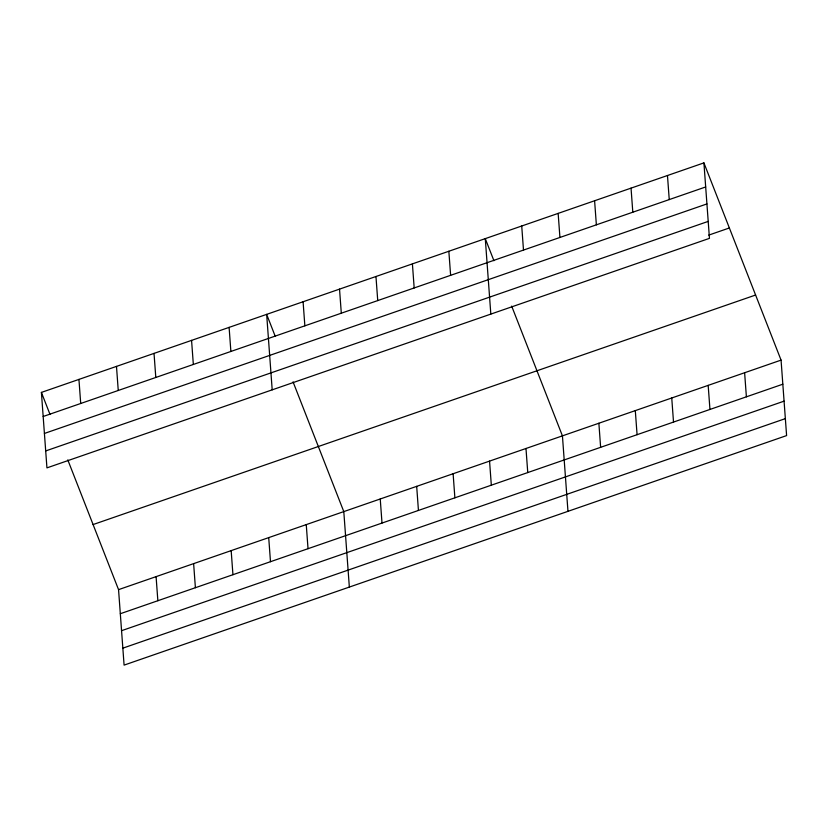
<?xml version="1.0" encoding="UTF-8"?>
<svg xmlns="http://www.w3.org/2000/svg" width="828" height="828" viewBox="0 0 828 828"><rect width="100%" height="100%" fill="white"/><g stroke="black" fill="none" stroke-linecap="round" stroke-linejoin="round"><path stroke-width="1.24" d="M703.914 162.888L709.451 238.361L46.937 467.882L41.4 392.41L703.914 162.888L781.063 360.118L786.6 435.59L124.086 665.112L118.549 589.639L67.792 459.892M43.17 416.494L705.684 186.962M44.412 433.448L706.926 203.926M45.695 450.929L708.209 221.397M708.727 235.121L729.375 227.969M93.088 524.559L755.602 295.027M118.549 589.639L781.063 360.118M120.319 613.724L782.822 384.202M121.561 630.688L784.075 401.156M122.844 648.158L785.358 418.626M493.923 260.706L485.28 238.63L490.828 314.102M511.673 306.112L562.429 435.859L567.967 511.331M275.289 336.458L266.657 314.371L272.195 389.843M293.05 381.853L343.796 511.6L349.344 587.073M41.4 392.41L50.042 414.497M744.62 372.745L746.39 396.819M708.178 385.362L709.948 409.446M667.471 175.505L669.241 199.589M671.746 397.989L673.516 422.073M631.039 188.132L632.809 212.216M635.304 410.616L637.074 434.7M594.597 200.759L596.367 224.843M598.872 423.232L600.631 447.317M558.155 213.376L559.925 237.46M521.723 226.003L523.493 250.087M525.987 448.486L527.757 472.571M489.555 461.113L491.325 485.187M448.848 251.257L450.618 275.331M453.113 473.73L454.882 497.814M412.406 263.873L414.176 287.958M416.681 486.357L418.44 510.441M375.964 276.5L377.734 300.585M380.238 498.984L382.008 523.068M339.532 289.127L341.302 313.201M303.089 301.744L304.859 325.828M306.256 524.61L308.026 548.695M268.717 537.62L270.487 561.705M229.108 327.381L230.877 351.465M231.167 550.62L232.937 574.704M191.568 340.38L193.338 364.465M193.628 563.63L195.398 587.714M154.029 353.39L155.799 377.475M156.088 576.64L157.858 600.724M116.489 366.4L118.249 390.485M78.939 379.4L80.709 403.484"/></g></svg>
